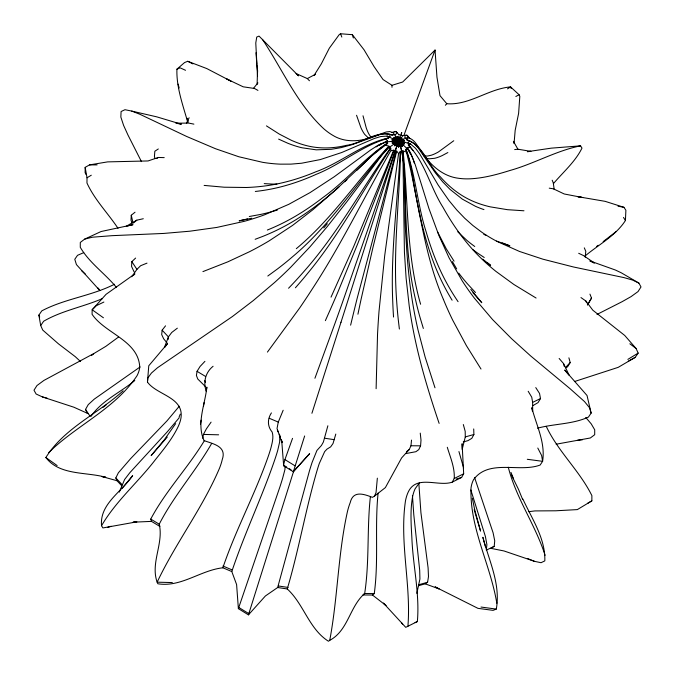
<?xml version="1.0" encoding="UTF-8"?>
<svg xmlns="http://www.w3.org/2000/svg" width="675" height="675" viewBox="0 0 675 675"><rect width="100%" height="100%" fill="white"/><g stroke="black" fill="none" stroke-linecap="round" stroke-linejoin="round"><path stroke-width="1.01" d="M376.118 388.707L377.536 334.243A176.597 32.434 -85.5 0 1 379.004 311.453L384.691 255.732L398.604 153.411M439.13 423.385C428.541 392.099 418.905 360.391 412.813 327.89A168.083 59.653 80.5 0 1 409.227 306.011L406.131 278.353L404.426 252.18L403.017 161.055L402.157 152.769L400.393 146.753L393.289 138.932L387.037 136.114L380.759 136.536L374.406 138.468L341.736 152.516L320.347 159.562L301.615 163.223L290.967 164.126L280.446 164.152A174.344 105.933 41.6 0 1 262.491 162.295L238.815 156.752L215.561 148.745L186.688 136.485L140.003 114.32L131.743 111.08L124.968 109.704L121.087 111.527L120.85 117.079L123.609 125.415L127.963 135.008L141.455 161.629M370.339 497.045C366.871 529.099 369.546 561.667 364.677 593.519L362.973 594.97L372.465 595.029L386.032 605.551L383.417 603.087L405.726 627.337L407.919 626.265C411.261 584.558 399.279 542.422 405.506 500.673A50.093 17.778 80.5 0 1 408.147 492.244C416.289 474.204 438.472 487.088 452.242 482.127L454.224 478.507C454.916 467.674 450.343 457.456 447.297 447.28M528.694 511.684L534.938 510.916L555.82 510.789L577.344 509.6L591.857 500.85L591.882 495.619C579.623 470.728 558.048 451.583 546.244 426.33M164.211 157.621L158.287 157.461L148.044 160.954L107.654 161.882L89.463 164.903L85.168 167.375L85.126 172.631L85.978 174.454M391.989 87.311L392.006 85.312L383.037 79.54L374.11 66.656L364.011 49.748L352.35 34.687L340.538 33.75L339.179 34.687L329.316 48.212L321.317 63.863L313.951 75.6M85.168 167.375L87.016 177.795L86.965 182.993C94.601 199.775 107.865 213.081 118.015 228.31M340.976 322.296A168.083 0.591 -72.4 0 0 347.718 301.143L396.765 146.467L397.44 145.842L397.769 136.637L398.959 137.827L399.946 137.008L401.718 132.502L401.372 134.62M393.559 139.489L392.015 139.902L400.646 145.808L402.41 146.365L402.182 145.024L403.515 145.268L408.367 149.799L412.163 156.693L415.235 164.666L428.912 208.457L438.978 235.676L449.077 257.842L462.147 280.741A170.21 102.659 43.1 0 0 474.576 298.392L492.581 319.57L511.566 338.673L530.778 356.046L570.029 388.665L584.542 401.608L589.587 407.818L591.131 413.125L588.431 417.082C572.467 424.398 554.268 423.613 537.486 428.203M418.551 585.697L425.166 583.833L439.096 588.912L435.13 586.87L477.951 608.344L493.079 610.36L496.294 609.086C500.808 584.162 489.054 560.798 482.87 537.283L485.494 546.868M257.099 84.518L257.546 70.267L257.58 72.318M327.864 425.782L323.376 442.049L321.443 445.475L316.929 450.453L312.112 462.383A59.704 3.021 -76.1 0 0 309.471 470.804L277.67 587.512L265.385 595.983L248.442 614.858L238.376 608.639L236.604 584.558L231.803 571.565L222.877 567.785C235.651 529.808 255.192 494.032 268.38 456.013A59.805 6.657 -64.9 0 0 271.021 447.584C272.261 442.572 273.805 437.138 272.143 432.034C267.41 426.448 267.233 419.209 271.418 412.898M377.35 478.162L376.043 492.581L374.473 496.133L372.448 497.34C363.968 494.167 353.143 490.033 350.19 502.681A47.748 8.767 -85.5 0 0 347.549 511.11C337.981 553.618 337.812 597.62 329.738 640.339L328.447 641.25C308.863 628.83 303.902 604.159 287.255 588.963L277.67 587.512M421.267 151.251C417.454 146.306 414.72 139.109 407.953 137.776L403.304 139.219L402.68 140.214L404.308 140.636L403.38 141.75L410.628 144.079L415.496 148.255L419.572 153.706L438.168 185.051L448.934 200.492L456.806 210.018L464.729 218.261L472.88 225.501L481.427 231.955A172.328 106.481 -3.1 0 0 497.087 241.448L519.505 251.454L542.978 259.208L573.438 266.971L624.029 277.619L632.593 280.058L638.888 283.087L641.005 286.942L638.044 291.566L631.058 296.62L622.072 301.708L596.978 314.449M585.115 255.943C598.742 244.569 615.743 235.659 625.43 220.506L625.885 210.271L623.945 207.309L605.146 201.344L577.834 196.687L582.702 197.539M522.889 499.061C531.925 518.847 545.484 538.321 544.826 560.883L541.046 562.705L534.49 561.33L503.997 550.96L490.792 548.328M135.034 212.212L131.279 215.232L130.992 220.236L132.089 222.978M135.607 258.078L131.853 261.638L131.566 266.397L134.114 271.924M159.899 526.441L151.512 521.387L133.059 522.188L136.882 521.834L102.878 527.943L101.545 525.707C115.822 501.171 138.063 482.245 155.318 459.768C163.797 449.162 172.581 438.514 178.386 426.136A49.469 18.942 -43 0 0 181.027 417.707C183.87 397.102 156.701 394.993 147.471 382.101L147.85 377.949L151.419 373.056L157.52 367.732L232.419 316.524L253.26 300.586L274.565 282.513A170.21 65.18 -43 0 0 290.798 267.148L310.011 246.814L327.105 226.8L346.697 201.935L382.548 154.339L388.252 148.205L393.407 144.467L394.529 144.315L394.673 145.749L396.174 145.387L396.765 146.467L397.592 143.935L398.039 136.654M314.921 378.27L334.935 323.477A165.923 5.079 -70.5 0 0 342.301 302.873L399.946 137.008L400.216 138.248L401.692 137.86L401.861 139.295L403.304 139.219L394.673 145.749M405.962 453.549L415.918 451.702L418.77 449.618L420.576 445.821L421.006 440.142L420.247 433.114M101.545 525.707C99.478 503.812 122.015 491.67 132.646 475.597L122.209 488.27M147.471 382.101L148.77 365.774L167.569 343.541L164.751 347.33M404.865 137.565L405.127 135.43L407.405 135.523L409.911 138.645M514.063 143.522L515.177 130.3L518.619 113.341L519.809 96.39L519.092 94.745L510.553 86.898C488.312 88.881 469.302 105.503 446.791 103.722L445.373 105.258M378.093 493.155C374.659 526.534 378.793 560.377 374.271 593.578L372.465 595.029M257.943 90.391L254.458 88.467L243.203 86.813L226.792 79.009L230.977 81.169L206.828 68.588L187.726 61.29L184.579 62.547L176.918 69.188C176.327 86.999 182.706 104.574 187.566 121.61M585.233 257.175L585.782 251.286L584.297 247.852M374.473 496.133L385.383 487.595L401.617 457.92L409.219 449.55L410.974 445.762L411.514 440.083M231.803 571.565C244.485 533.461 262.145 496.977 275.071 458.848A59.872 5.062 -66.8 0 0 277.712 450.419L279.627 442.117L279.847 436.345M491.003 548.319L494.193 546.328L494.741 540.852L493.096 532.786L474.55 477.419M165.544 325.831L162.135 330.176L161.688 334.572L163.671 338.825L166.97 342.799M168.126 339.508L168.412 336.892L171.745 332.463L177.339 328.177M281.77 441.357L283.669 465.792L293.338 471.766L309.639 453.625L293.591 471.378L248.442 614.858L249.033 613.052M204.922 361.344L200.053 366.5L197.049 371.326L196.417 375.511L197.75 378.987L205.622 386.775M425.166 583.833L427.587 582.255L428.482 576.593L428.093 567.852L420.922 512.629L418.854 483.528M222.877 567.785C200.407 570.282 181.086 587.554 157.84 583.765L157.148 582.179C175.677 542.97 202.627 508.056 219.603 467.994A47.79 10.328 -57.3 0 0 222.244 459.565C227.053 446.183 212.929 443.897 203.993 440.572C196.374 423.335 204.981 404.798 206.879 387.146L206.196 391.247C203.04 382.008 205.436 372.406 213.089 366.272M407.919 626.265L417.361 621.532C419.85 593.57 412.889 565.599 411.86 537.604C411.1 524.163 410.147 510.511 412.501 497.171A50.735 19.136 78.4 0 1 415.142 488.742L419.293 482.954M200.483 424.077L201.133 420.154M416.821 593.342L419.926 579.007L419.69 570.215L413.783 514.645L412.442 495.509M203.462 406.552L204.128 402.528M202.787 438.278L203.445 434.422L206.381 428.878L211.081 422.137M283.517 465.142L284.926 459.591L292.528 438.353M238.376 608.639L279.998 486.658A50.735 1.552 -70.5 0 0 282.639 478.229L284.968 469.437L284.977 466.037L286.706 467.1M396.377 145.471L397.592 143.935L398.959 137.827M434.784 51.182L435.046 50.06L402.68 82.004L392.006 85.312M350.62 325.164L352.485 317.385A141.48 7.163 -76.1 0 1 357.193 298.207L396.276 150.938L395.71 151.327M400.646 145.808C407.582 176.217 403.237 208.238 406.105 239.296C407.329 262.491 409.531 285.66 413.632 308.534A165.923 62.581 78.4 0 0 418.044 330.075L425.107 356.982L434.995 387.796M402.511 151.453L402.654 150.879C406.882 199.716 403.92 249.522 415.091 297.675A141.109 59.223 74 0 0 419.842 316.769L423.343 328.438M463.32 424.541L465.193 431.342L465.286 436.919L462.164 449.432L462.113 443.711L463.666 473.774L461.632 477.419L452.242 482.127M287.255 588.963C298.645 550.454 305.446 510.545 316.659 471.892A59.948 4.657 -77.9 0 1 319.3 463.463L324.658 451.617L326.987 449.12L330.657 446.867L333.02 443.509L335.796 434.076M283.171 410.248L278.277 422.086L277.028 428.532L281.964 442.64M304.644 435.966L293.338 471.766L293.625 471.378M341.01 322.194L311.909 413.286M164.54 347.161L168.412 336.892L162.135 330.176M119.298 492.117L124.613 479.495L129.938 472.584L167.442 431.637L179.145 417.85M388.994 146.855L389.18 146.34C357.075 182.925 330.488 224.876 292.857 256.483A140.813 62.648 -36.3 0 1 277.619 268.836L267.806 276.024M116.572 287.575C105.148 273.561 89.48 263.056 80.283 247.32L80.3 242.452L84.645 239.119L92.45 237.203L112.075 235.668L163.763 233.432L189.877 231.196L216.793 227.433L244.088 221.375A172.328 105.815 -4.6 0 0 264.676 214.76L288.816 204.306L310.053 192.603L334.176 176.799L370.862 149.842L378.034 145.285L385.189 142.054L391.863 141.37L393.154 141.986L392.133 142.906L393.871 143.53L393.407 144.467L404.654 142.391L394.723 144.433M404.038 135.068L435.046 50.06L436.953 77.161L439.999 95.656L446.791 103.722M179.069 417.108L180.267 414.138M151.512 521.387L150.744 519.083C165.62 490.944 188.173 467.581 204.609 440.303M325.367 320.659L330.261 309.656A141.109 11.939 -66.8 0 0 338.099 291.566L358.096 242.806L394.166 150.204L394.386 150.803M399.625 146.011L398.613 147.082L397.592 143.935L400.216 138.248M331.028 297.143L353.725 246.434L393.761 150.036L391.466 150.787M186.494 123.247L189.127 117.745M391.973 139.657L400.604 146.652L397.592 143.935L394.267 138.696L394.065 137.422L395.778 137.894L395.887 136.688L393.188 132.739L389.821 131.557L386.184 131.996L373.444 136.595M121.829 485.873L117.003 480.718L115.83 477.934L118.361 472.821L130.688 458.57L166.919 420.955L179.272 406.232M473.707 428.946L473.892 434.498L471.808 438.345L467.952 440.64L463.252 441.939M91.066 416.332C101.697 400.596 120.403 392.521 134.781 380.531M87.067 412.965L85.548 409.396L88.239 404.637L94.255 399.136L140.088 366.955M399.102 153.014L400.191 151.284C397.777 201.26 390.513 251.151 392.732 301.312A140.965 40.095 86.7 0 0 393.542 317.048M105.604 477.217C85.759 471.774 59.552 475.571 45.858 457.532C64.344 427.984 97.976 413.733 123.145 390.817M587.427 305.108L591.502 298.105L589.95 294.123M591.502 298.105L588.794 302.67L587.284 303.885M535.764 387.593L539.536 393.432L540.498 398.571L538.059 402.612L532.963 405.582M211.646 443.492C195.649 471.344 173.829 495.619 159.232 524.197C163.831 543.645 150.272 562.798 157.148 582.179L172.336 582.567M568.898 357.826L570.198 362.551L567.608 366.778L565.987 367.816M175.66 423.63L164.354 439.746L151.141 455.608L167.265 437.062M395.786 134.485L396.934 132.629L395.331 131.397L391.964 132.519M394.529 144.315L397.592 143.935L401.692 137.86M80.519 361.547L75.288 356.687L58.523 343.887L42.753 330.092L40.711 325.552L43.647 321.241C61.898 310.584 83.185 306.948 102.473 298.569M40.711 325.552L38.863 315.132L41.799 310.871C64.69 298.721 91.361 296.021 114.505 284.243M574.417 381.561L618.216 367.343L635.209 357.37L638.162 353.093L636.078 348.486L624.738 335.467L592.81 310.196L585.925 301.05L580.972 297.565M407.101 138.704L406.645 139.354L408.89 140.813M131.718 276.784L136.924 269.376L140.619 265.722L146.998 263.132M397.769 136.637L397.001 137.666L395.887 136.688L397.592 143.935L402.41 146.365M393.871 143.53L397.592 143.935L401.887 138.037M267.435 352.088L299.658 307.994A176.445 38.112 -57.3 0 0 312.28 288.968C341.339 244.586 364.365 196.678 390.774 150.77L390.867 148.137C363.251 189.599 340.006 234.191 308.137 272.767A140.704 44.263 -49.3 0 1 295.405 287.786M253.387 88.459L257.926 82.89M391.247 135.118L393.247 134.814M323.781 227.888L327.333 223.729M553.373 183.693C563.153 172.091 575.218 161.857 581.993 148.095L580.559 145.842L551.256 148.154L527.386 151.672L530.938 151.36L517.911 149.209L514.688 149.588M392.133 142.906L397.592 143.935L401.861 139.295M393.154 141.986C393.803 143.446 407.16 145.969 403.431 142.805M565.447 367.613L570.198 362.551M288.562 288.242L291.347 285.339A141.927 47.967 -47.3 0 0 304.644 270.667C337.821 233.069 361.834 188.738 390.479 147.901L389.635 147.943M133.65 275.113L134.907 273.864L106.059 294.317L92.163 309.774L92.078 314.288C105.081 333.619 138.544 340.47 139.742 367.166A47.883 25.481 -24.1 0 1 137.101 375.595C115.256 408.746 76.511 425.216 48.76 452.528M356.889 170.277C366.938 161.038 375.907 150.314 387.754 143.277L371.891 155.689L336.369 189.287L313.048 209.596L292.537 225.425L269.257 240.789A176.082 93.698 -24.1 0 1 249.438 251.75L227.855 261.824L202.922 271.612M344.672 181.794L346.958 179.677M338.909 187C320.912 203.057 301.506 217.823 279.889 228.69A140.527 82.223 -13.3 0 1 262.541 236.495L255.15 239.304M408.122 142.459L409.919 141.058L414.458 143.817L418.213 147.935L435.274 172.732L442.758 181.904L450.056 189.405L462.333 199.125L475.411 206.28A172.606 93.15 -22.8 0 0 483.958 209.604M296.308 248.67C331.99 219.012 357.649 179.778 388.901 146.036L386.235 145.479M314.508 75.136L315.605 74.191L307.327 78.587L296.089 73.55L298.519 75.845L259.04 36.096L256.728 37.058L255.783 42.998L257.521 76.402M133.827 222.657L136.822 220.168L143.294 218.734M453.769 140.738L438.505 151.892A174.918 35.547 -58.3 0 1 431.241 155.225L427.452 156.052L423.993 155.993M118.572 337.011L105.882 346.317L94.323 353.278L43.934 380.413L36.956 385.56L33.995 390.209L36.104 394.006L42.398 396.917L73.87 407.211L88.231 413.674M615.862 231.787L603.163 241.616M329.738 640.339C348.275 630.517 349.549 606.623 364.677 593.519L374.271 593.578M406.544 451.634L409.219 449.55M91.429 355.582L93.69 353.843M102.845 407.422L106.059 405.034M393.069 140.932L391.863 141.37L397.592 143.935L402.68 140.214M596.666 246.426L598.244 245.27M156.887 158.414L158.287 157.461M379.266 145.564L380.793 144.526M158.321 148.964L154.837 151.242L154.423 156.592L154.955 158.49M376.169 146.905L381.434 143.463M507.516 88.864L510.553 86.898L511.169 88.459M627.851 359.395L638.162 353.093M87.016 177.795L91.294 175.205M587.537 503.373L591.857 500.85M136.822 220.168L126.276 226.268L133.017 224.682L101.073 231.525L84.645 239.119M387.096 141.472L387.577 141.185L381.561 144.003M447.862 152.542L442.403 155.469A173.323 39.656 -56.3 0 1 434.582 158.296L429.182 158.811L425.512 158.153M628.282 361.192L635.209 357.37M515.843 96.5L519.092 94.745M454.224 478.507L463.666 473.774M394.267 138.696L392.791 138.383L397.592 143.935L404.308 140.636M415.049 622.654L417.361 621.532M532.693 411.067L532.617 402.384L540.498 398.571M494.193 546.328L486.312 550.142L486.903 544.649L485.409 536.515L470.838 489.966M103.874 302.054L96.373 305.665L92.163 309.774L103.435 317.79M385.189 142.054L385.94 141.708M83.742 252.627L77.532 255.319L74.782 259.284L76.427 264.592L99.883 290.613L97.968 288.048L99.318 289.651M461.632 477.419L456.199 479.098M176.918 69.188L180.157 67.854L185.532 70.293M394.065 137.422L397.592 143.935L403.38 141.75M372.659 136.882C359.961 141.792 344.841 142.779 332.876 135.363A176.065 64.463 79.4 0 1 323.696 128.697C296.966 103.773 282.395 69.272 262.406 39.344M107.468 527.445L111.105 526.247M409.193 144.332L408.383 144.585L413.075 150.626M399.786 134.848L398.807 134.89M465.286 436.919L473.892 434.498M418.981 584.677L427.587 582.255M384.86 139.278L388.564 138.307L385.408 138.653M394.386 131.878L396.132 131.465L398.883 134.73M247.523 218.945L239.136 220.843L251.724 218.219M556.133 444.209L590.347 437.974L594.7 434.7L594.717 429.806L591.199 423.832L585.79 417.479M249.294 216.506L260.702 214.414A140.594 89.016 4.5 0 0 271.418 211.781M580.559 145.842C556.166 150.711 534.043 163.755 510.03 170.463C497.163 174.488 483.992 178.099 470.467 178.799A174.344 68.631 -41.9 0 1 458.62 178.284C442.758 176.42 430.144 164.886 421.774 151.976M577.741 440.193L582.533 439.771M406.797 137.86L407.953 137.776M284.377 465.885L283.669 465.792M410.029 147.361L407.413 147.504L410.771 153.309L413.083 159.401M175.863 123.188L188.747 123.095L193.902 124.133M389.374 136.738L389.964 136.73M394.242 137.27L397.592 143.935L404.587 143.893M89.463 164.903L97.141 164.877M410.974 445.762L420.576 445.821M401.498 135.472L402.325 135.852L406.823 134.992L409.05 137.86M203.445 434.422L218.641 434.81M523.977 210.786L507.49 209.689L490.269 206.854A175.568 92.078 -25.4 0 1 475.58 202.323C461.919 196.999 449.989 187.878 440.395 176.875C428.068 165.645 423.436 145.167 406.704 139.75L408.206 140.813M264.229 183.608L271.097 184.022A140.408 88.341 32.6 0 0 276.885 184.106M393.863 134.519L395.407 134.688L394.892 134.46M204.137 185.414L224.193 187.211L246.282 187.498A175.568 112.776 20.2 0 0 266.558 185.743C283.492 183.364 300.004 178.453 315.748 171.838C341.061 162.717 362.154 143.792 388.564 137.919L388.024 137.194M527.293 459.295L542.599 461.329C545.628 442.589 536.313 425.368 531.841 407.692L532.423 411.227M480.997 607.053L496.294 609.086M392.977 135.143C377.03 129.6 362.07 143.505 346.275 145.37C332.767 148.635 318.431 148.981 304.99 145.218A174.918 88.155 63.3 0 1 291.136 140.197L279.374 134.131L266.439 125.879M397.44 145.842L398.613 147.082M324.675 438.218L334.378 439.687M278.37 585.976L288.073 587.444M549.248 188.165L553.365 188.806L564.199 193.97L581.673 197.345M405.076 137.928L405.675 138.029M105.713 477.217L102.018 476.567L117.003 480.718M618.022 206.204L623.945 207.309M177.694 123.533L181.347 124.225L156.752 116.851L131.743 111.08M406.932 149.31L406.063 149.141C415.808 175.871 417.403 204.896 426.195 232.006C431.182 249.218 437.56 266.085 446.065 281.88A141.927 82.628 48.8 0 0 455.878 298.392L458.072 301.683M395.778 137.894L397.592 143.935L402.359 144.931M397.001 137.666L397.592 143.935L403.515 145.268L402.916 144.248M387.037 136.114L388.218 136.392M397.592 143.935L402.182 145.024M42.398 396.917L47.149 398.191M496.53 241.068L509.87 245.827L502.403 242.941M483.789 234.402L486.093 235.288M527.403 558.444L534.49 561.33M401.811 135.844L402.511 136.131M269.249 418.264L278.277 422.086M222.944 566.021L231.972 569.843M386.665 142.543L387.526 142.931C364.044 158.498 345.988 180.976 323.063 197.446C308.981 208.297 293.946 218 277.805 225.501A142.712 85.033 -10.5 0 1 267.351 230.032M578.686 253.277L583.58 255.614L594.245 262.896M405.464 151.9L403.043 150.77C408.417 201.867 406.088 254.365 420.618 304.256M278.623 139.118L287.685 143.193A173.323 90.188 60.8 0 0 302.029 147.783L316.229 149.833L331.239 149.318L341.128 147.623L352.088 144.669L379.257 134.789L384.488 133.709L389.568 134.198L390.125 136.401M594.202 263.039L589.883 260.921L615.406 270.025L621.253 272.793L638.888 283.087M187.726 61.29L192.907 63.897M536.085 298.038L513.92 284.512L495.804 271.299A176.082 113.164 18.6 0 1 480.33 257.529C465.387 242.848 453.178 225.593 443.011 207.335C430.228 187.22 425.064 162.152 408.198 144.897L410.054 147.184M409.818 143.606L410.628 144.079M197.049 371.326L205.537 376.439M150.744 519.083L159.232 524.197L159.68 525.698M284.926 459.591L295.102 465.877M289.297 468.703L291.026 469.775M238.621 607.348L248.805 613.634M484.228 257.479L478.364 253.614A140.527 89.277 6 0 1 472.913 249.649M369.082 138.594L364.753 134.443A174.167 34.239 -86.4 0 1 360.897 127.626L356.56 115.273M408.62 143.176L408.088 142.813L409.556 144.248M45.858 457.532L57.13 465.548M629.842 343.786L636.078 348.486M401.245 151.765L400.629 151.284C399.389 201.26 392.875 251.277 396.681 301.337A141.48 43.647 84.7 0 0 398.427 321.03L399.381 329.029M482.718 259.149L490.632 265.359L487.51 262.853M81.692 270.793L85.303 274.05M387.501 140.822L385.493 139.126C360.61 146.728 340.377 164.742 316.187 174.336C300.577 181.389 284.175 186.832 267.275 189.768A172.606 110.953 17 0 1 255.319 191.464M307.327 78.587L309.462 80.764M457.751 231.77L467.058 240.519A142.712 89.994 3 0 0 474.753 246.485M475.462 292.503L467.505 283.905A140.813 88.189 34.2 0 1 458.747 273.105M115.83 477.934L122.108 484.65M472.913 292.688L481.79 302.721L470.812 289.44M559.145 358.467L563.524 363.547L569.253 375.401L564.722 370.027L587.031 395.499L591.131 413.125M370.735 136.755L369.368 134.814A174.167 29.717 -84.5 0 1 366.289 128.056L363.007 115.779M454.056 261.183L446.209 248.721L437.611 231.938M401.6 622.78L402.612 624.308M131.853 261.638L136.924 269.376M85.548 409.396L90.062 416.273M481.005 369.031L466.383 345.6L452.689 320.136A176.445 90.383 62.1 0 1 443.391 299.371M398.048 152.938L396.714 151.006L372.954 247.472L361.192 298.814A140.965 10.943 -77.9 0 0 357.927 314.221M623.489 217.426L625.43 220.506M528.179 391.272L531.748 397.204L532.617 402.384M456.68 268.895L452.402 261.596M517.911 149.209L513.413 141.328L513.852 142.788M278.421 432.27L277.349 430.144M410.408 153.697L407.168 147.766L407.43 148.314M537.789 448.048L541.62 455.473L542.599 461.329L540.152 465.041C519.337 472.863 489.063 458.722 473.656 479.512A47.79 24.477 62.1 0 0 471.015 487.941C469.522 527.909 490.472 564.511 496.825 603.29M511.405 474.905L518.493 489.341L522.636 499.475M38.863 315.132L39.69 316.997M552.175 180.208L553.281 182.857L554.217 189.616M443.391 299.371C422.786 251.606 418.778 199.007 405.709 149.318C411.995 164.962 412.923 182.064 416.492 198.416M510.975 472.416L513.304 478.221M340.538 33.75L341.828 37.058M585.925 301.05L586.524 302.678M280.361 436.961L279.332 434.168L279.636 435.206M281.391 439.754L282.42 442.547M204.854 380.599L205.445 382.286M458.932 451.558L463.59 467.767M545.105 555.331C535.461 524.947 516.088 498.336 508.292 467.218M413.421 160.27L414.264 162.979M474.179 509.726L480.558 531.09L474.677 509.566L472.323 498.209M352.35 34.687L353.337 37.977M178.099 84.097L179.162 87.978M187.971 121.196L187.169 118.268L188.047 122.335M563.524 363.547L564.266 366.415M131.279 215.232L133.085 223.282M416.838 200.289C422.348 228.833 429.722 257.352 442.817 283.458A140.704 80.224 51.6 0 0 452.107 300.215M256.956 65.213L257.512 71.086M255.994 52.734L256.863 64.235M277.45 209.984A140.594 89.016 4.5 0 1 272.287 211.537"/></g></svg>
